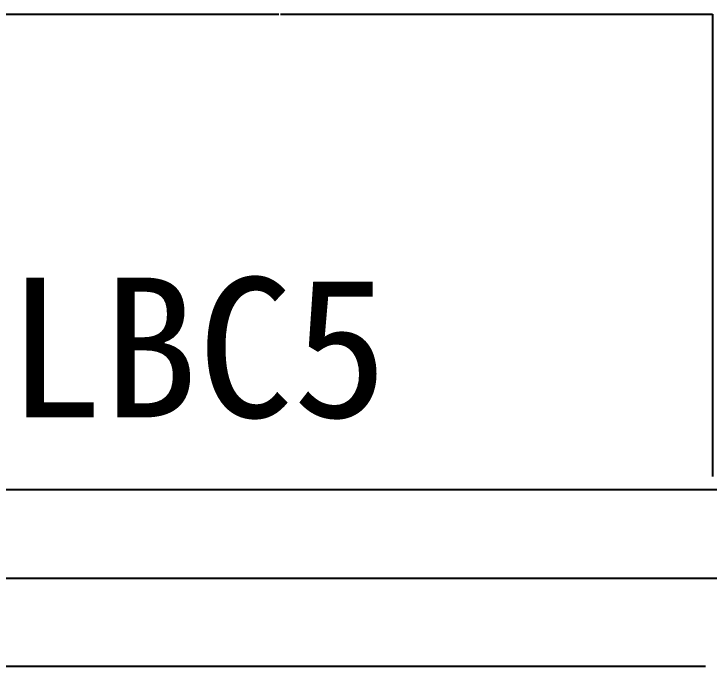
# Model space of a CAD drawing. Header units: metres. Extents: x 169789 to 254571, y -54633 to 5590.
# Drawn here: x 243811 to 245386, y 2433 to 3910 of the extents above; entities that cross this region are included whole.
import ezdxf

# ---------------------------------------------------------------- set-up
doc = ezdxf.new("R2010")
doc.units = ezdxf.units.M
doc.layers.add('DIM', color=3, linetype='Continuous')
doc.layers.add('WALL', color=40, linetype='Continuous')
doc.dimstyles.get("Standard").update_dxf_attribs({"dimtxt": 2.5, "dimasz": 2.5, "dimexe": 1.25, "dimexo": 0.625, "dimtad": 1, "dimcen": 2.5, "dimazin": 3, "dimtfac": 1, "dimtmove": 0, "dimatfit": 3})

# ---------------------------------------------------------------- blocks, each defined once
blk = doc.blocks.new('*D117')
for p, q in [((243431.98, 2862.1), (243431.98, 3909.28)), ((243432.23, 3909.28), (244411.31, 3909.28)), ((244415.31, 3909.28), (245394.39, 3909.28)), ((245394.64, 2862.1), (245394.64, 3909.28))]:
    blk.add_line(p, q)
at = {"layer": 'Defpoints'}
for p in [(243431.98, 3909.28), (243431.98, 2862.1), (245394.64, 2862.1)]:
    blk.add_point(p, dxfattribs=at)
at = {"layer": 'DIM', "insert": (244413.31, 3909.28), "char_height": 1, "attachment_point": 5}
blk.add_mtext('1000', dxfattribs=at)

msp = doc.modelspace()

# ---------------------------------------------------------------- linework, layer by layer
at = {"layer": 'WALL'}
for p, q in [((242610.28, 2832.51), (247210.28, 2832.51)), ((245407.92, 2631.05), (243447.65, 2631.05)), ((243150.64, 2432.51), (245378.22, 2432.51))]:
    msp.add_line(p, q, dxfattribs=at)

# ---------------------------------------------------------------- texts
at = {"layer": 'DIM'}
msp.add_text('LBC5', height=316.74, dxfattribs=at).set_placement((243796.81, 2995.92))

# ---------------------------------------------------------------- dimensions: what is measured, and where the dimension line sits
dim = msp.add_linear_dim(base=(243431.98, 3909.28), p1=(243431.98, 2862.1), p2=(245394.64, 2862.1), text='1000', dimstyle='Standard', dxfattribs=at)
dim.commit()
dim.dimension.update_dxf_attribs({"geometry": '*D117', "text_midpoint": (244413.31, 3909.28)})

doc.saveas('drawing.dxf')
